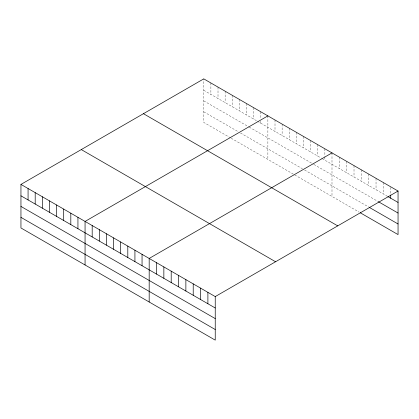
<?xml version="1.0" encoding="UTF-8"?>
<svg xmlns="http://www.w3.org/2000/svg" width="419" height="419" viewBox="0 0 419 419"><rect width="100%" height="100%" fill="white"/><g stroke="black" fill="none" stroke-linecap="round" stroke-linejoin="round"><path stroke-width="0.31" stroke-dasharray="2.1 1.57" d="M203.765 90.268L256.92 120.96M257.465 121.274L321.583 158.293M322.127 158.607L387.324 196.244M203.765 100.879L248.697 126.821M249.247 127.135L313.36 164.154M313.91 164.468L377.723 201.314M203.765 111.81L238.291 131.739M240.48 133.006L302.403 168.757M304.592 170.02L368.694 207.028M230.618 137.919L203.765 122.416L203.765 78.866M231.162 138.233L294.18 174.618M294.73 174.933L359.093 212.093M390.712 187.434L390.712 194.4M383.369 182.564L383.369 193.966M376.032 178.326L376.032 189.728M368.694 174.084L368.694 185.491M361.351 169.847L361.351 181.254M354.013 165.61L354.013 177.012M346.67 161.373L346.67 172.775M339.332 157.135L339.332 168.538M331.995 152.898L331.995 196.448M324.872 148.787L324.872 156.387M324.872 157.02L324.872 160.189M317.743 144.675L317.743 156.078M310.62 140.559L310.62 151.961M303.497 136.447L303.497 147.849M296.374 132.336L296.374 143.738M289.251 128.219L289.251 139.627M282.128 124.108L282.128 135.51M275.005 119.996L275.005 131.398M267.877 115.885L267.877 159.429M260.754 111.768L260.754 118.739M260.754 121.274L260.754 123.176M253.631 107.657L253.631 119.059M246.508 103.545L246.508 114.947M239.385 99.434L239.385 110.836M232.262 95.317L232.262 106.719M225.139 91.206L225.139 102.608M218.011 87.094L218.011 98.496M210.888 82.978L210.888 94.385"/><path stroke-width="0.63" d="M20.95 184.412L215.235 296.584L215.235 340.134L20.95 227.962L20.95 184.412L203.765 78.866L398.05 191.038L398.05 234.588L360.225 212.747M267.877 115.885L85.062 221.431L85.062 264.981M331.995 152.898L149.18 258.444L149.18 301.994M215.235 296.584L398.05 191.038M387.889 196.574L398.05 202.44M378.289 201.639L398.05 213.046M369.254 207.353L398.05 223.976M143.434 113.696L337.719 225.867M81.281 149.583L275.566 261.755M20.95 195.82L215.235 307.986M20.95 206.426L215.235 318.597M20.95 217.356L215.235 329.523M390.712 195.034L390.712 198.203M207.897 292.347L207.897 303.749M200.554 288.11L200.554 299.512M193.217 283.873L193.217 295.275M185.874 279.635L185.874 291.037M178.536 275.398L178.536 286.8M171.198 271.161L171.198 282.563M163.855 266.924L163.855 278.326M156.517 262.682L156.517 274.089M142.051 254.333L142.051 265.735M134.928 250.222L134.928 261.624M127.805 246.11L127.805 257.512M120.682 241.993L120.682 253.395M113.559 237.882L113.559 249.284M106.436 233.771L106.436 245.173M99.313 229.654L99.313 241.061M92.185 225.542L92.185 236.945M77.939 217.32L77.939 228.722M70.816 213.203L70.816 224.61M63.693 209.091L63.693 220.494M56.57 204.98L56.57 216.382M49.447 200.869L49.447 212.271M42.319 196.752L42.319 208.154M35.196 192.64L35.196 204.043M28.073 188.529L28.073 199.931"/></g></svg>
